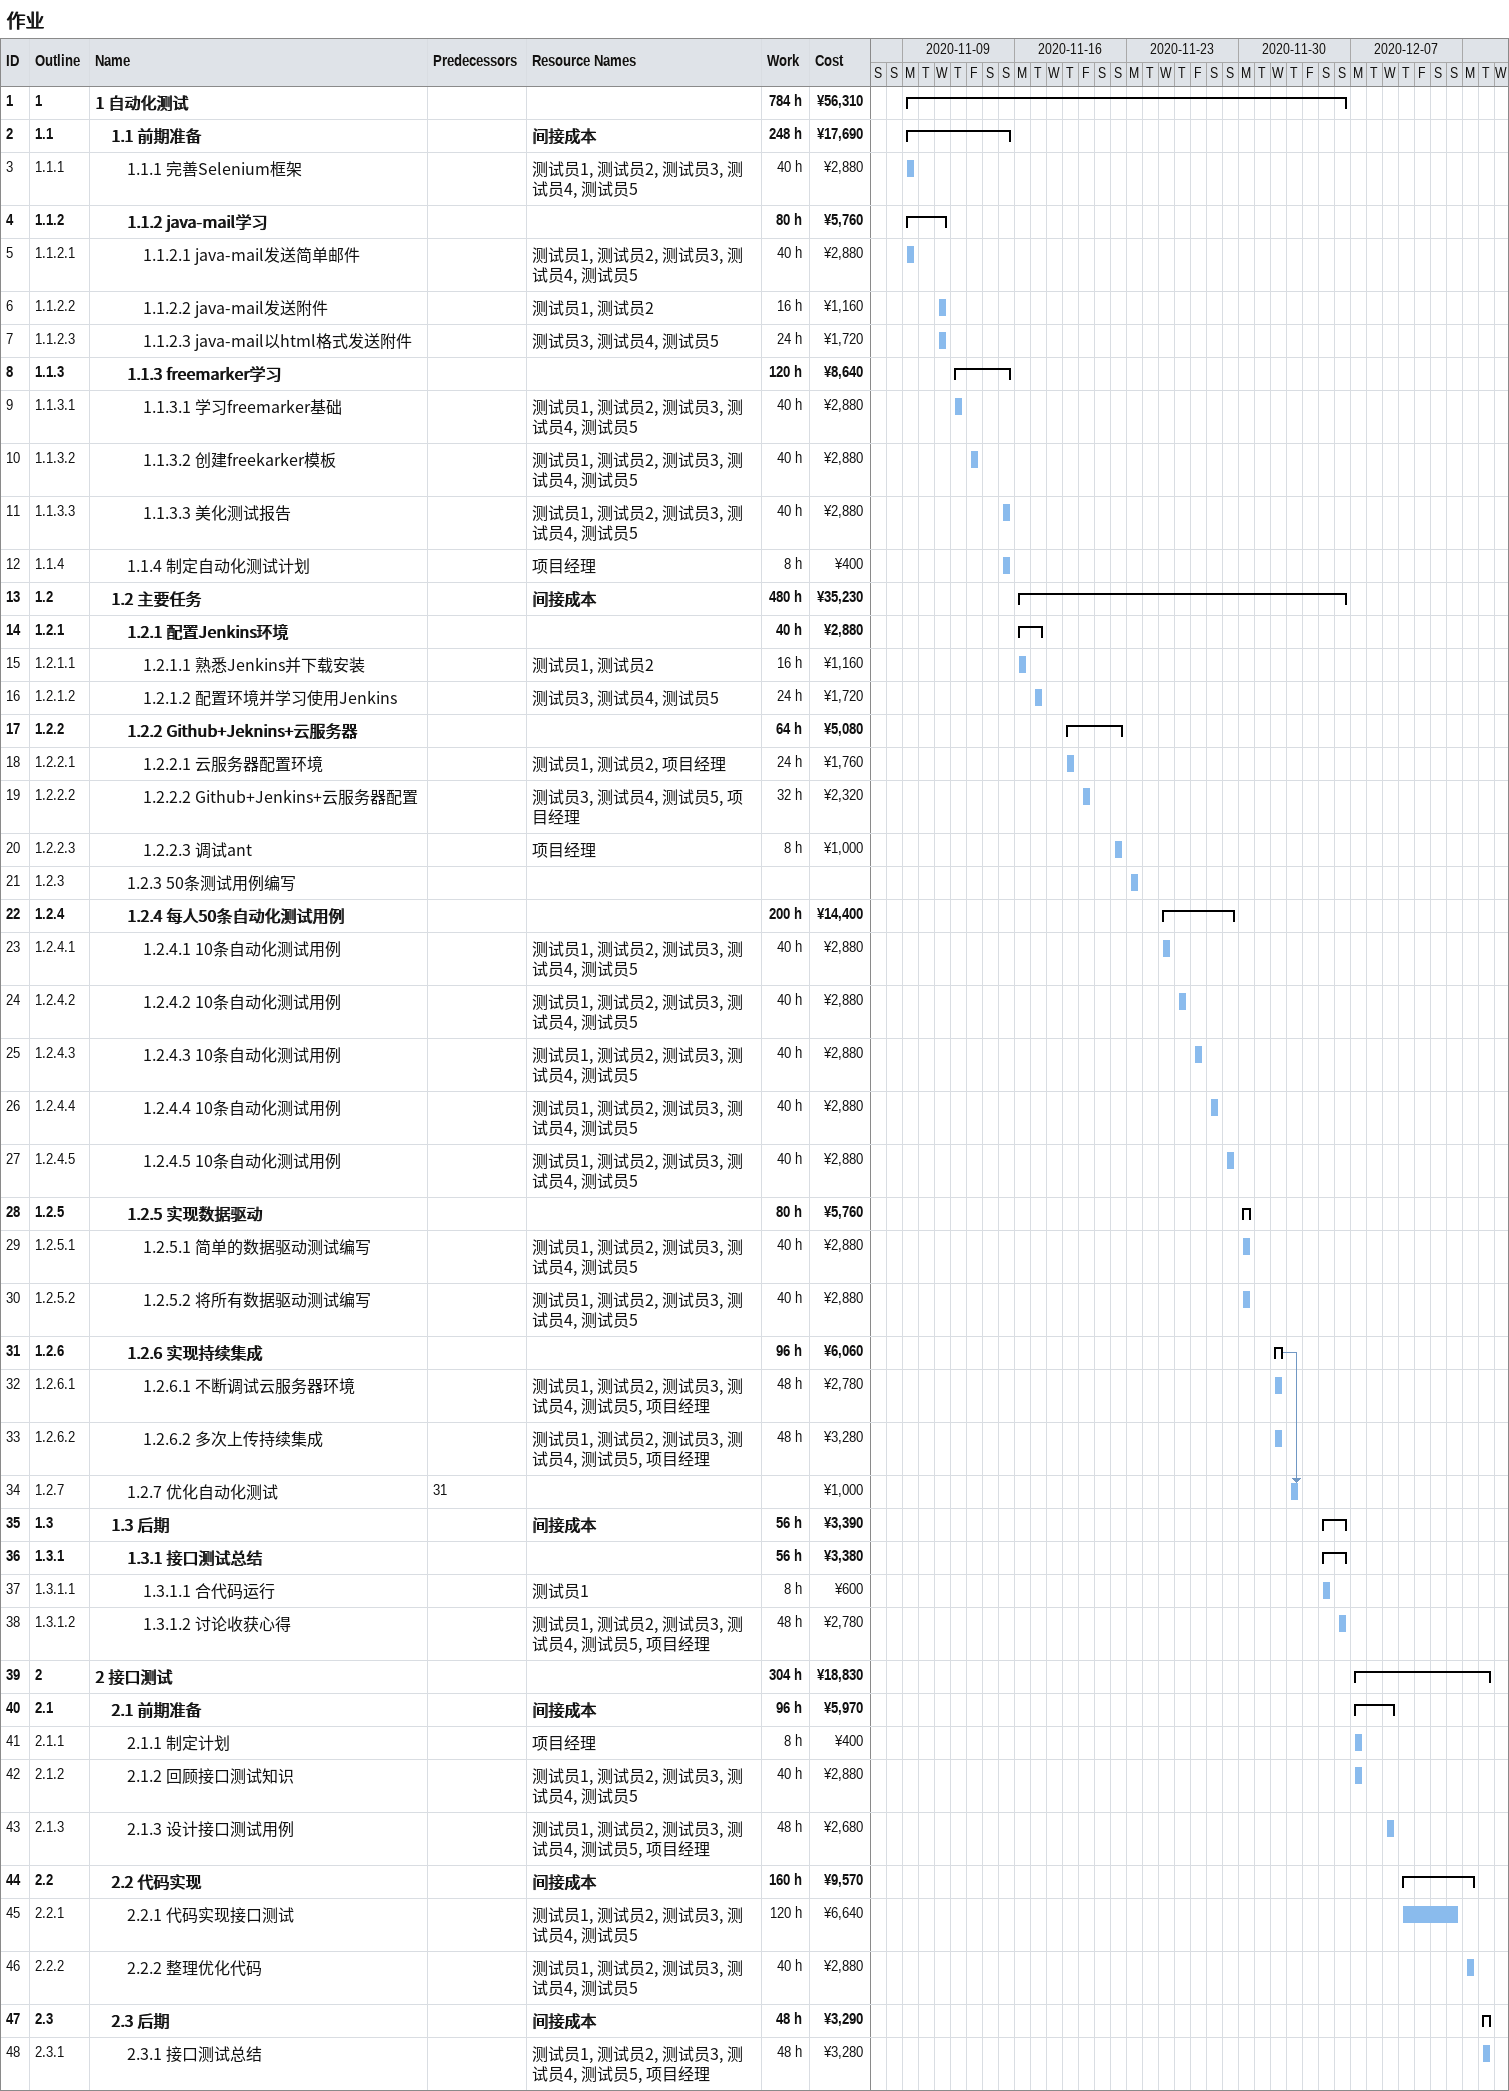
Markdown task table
作业

| ID | WBS | Task | Start | Finish | Predecessors | Resources | Work (h) | Cost (¥) |
|---|---|---|---|---|---|---|---|---|
| 1 | 1 | **1 自动化测试** | 2020-11-09 | 2020-12-06 |  |  | 784 | 56310 |
| 2 | 1.1 | **1.1 前期准备** | 2020-11-09 | 2020-11-15 |  | 间接成本 | 248 | 17690 |
| 3 | 1.1.1 | 1.1.1 完善Selenium框架 | 2020-11-09 | 2020-11-09 |  | 测试员1, 测试员2, 测试员3, 测试员4, 测试员5 | 40 | 2880 |
| 4 | 1.1.2 | **1.1.2 java-mail学习** | 2020-11-09 | 2020-11-11 |  |  | 80 | 5760 |
| 5 | 1.1.2.1 | 1.1.2.1 java-mail发送简单邮件 | 2020-11-09 | 2020-11-09 |  | 测试员1, 测试员2, 测试员3, 测试员4, 测试员5 | 40 | 2880 |
| 6 | 1.1.2.2 | 1.1.2.2 java-mail发送附件 | 2020-11-11 | 2020-11-11 |  | 测试员1, 测试员2 | 16 | 1160 |
| 7 | 1.1.2.3 | 1.1.2.3 java-mail以html格式发送附件 | 2020-11-11 | 2020-11-11 |  | 测试员3, 测试员4, 测试员5 | 24 | 1720 |
| 8 | 1.1.3 | **1.1.3 freemarker学习** | 2020-11-12 | 2020-11-15 |  |  | 120 | 8640 |
| 9 | 1.1.3.1 | 1.1.3.1 学习freemarker基础 | 2020-11-12 | 2020-11-12 |  | 测试员1, 测试员2, 测试员3, 测试员4, 测试员5 | 40 | 2880 |
| 10 | 1.1.3.2 | 1.1.3.2 创建freekarker模板 | 2020-11-13 | 2020-11-13 |  | 测试员1, 测试员2, 测试员3, 测试员4, 测试员5 | 40 | 2880 |
| 11 | 1.1.3.3 | 1.1.3.3 美化测试报告 | 2020-11-15 | 2020-11-15 |  | 测试员1, 测试员2, 测试员3, 测试员4, 测试员5 | 40 | 2880 |
| 12 | 1.1.4 | 1.1.4 制定自动化测试计划 | 2020-11-15 | 2020-11-15 |  | 项目经理 | 8 | 400 |
| 13 | 1.2 | **1.2 主要任务** | 2020-11-16 | 2020-12-06 |  | 间接成本 | 480 | 35230 |
| 14 | 1.2.1 | **1.2.1 配置Jenkins环境** | 2020-11-16 | 2020-11-17 |  |  | 40 | 2880 |
| 15 | 1.2.1.1 | 1.2.1.1 熟悉Jenkins并下载安装 | 2020-11-16 | 2020-11-16 |  | 测试员1, 测试员2 | 16 | 1160 |
| 16 | 1.2.1.2 | 1.2.1.2 配置环境并学习使用Jenkins | 2020-11-17 | 2020-11-17 |  | 测试员3, 测试员4, 测试员5 | 24 | 1720 |
| 17 | 1.2.2 | **1.2.2 Github+Jeknins+云服务器** | 2020-11-19 | 2020-11-22 |  |  | 64 | 5080 |
| 18 | 1.2.2.1 | 1.2.2.1 云服务器配置环境 | 2020-11-19 | 2020-11-19 |  | 测试员1, 测试员2, 项目经理 | 24 | 1760 |
| 19 | 1.2.2.2 | 1.2.2.2 Github+Jenkins+云服务器配置 | 2020-11-20 | 2020-11-20 |  | 测试员3, 测试员4, 测试员5, 项目经理 | 32 | 2320 |
| 20 | 1.2.2.3 | 1.2.2.3 调试ant | 2020-11-22 | 2020-11-22 |  | 项目经理 | 8 | 1000 |
| 21 | 1.2.3 | 1.2.3 50条测试用例编写 | 2020-11-23 | 2020-11-23 |  |  |  |  |
| 22 | 1.2.4 | **1.2.4 每人50条自动化测试用例** | 2020-11-25 | 2020-11-29 |  |  | 200 | 14400 |
| 23 | 1.2.4.1 | 1.2.4.1 10条自动化测试用例 | 2020-11-25 | 2020-11-25 |  | 测试员1, 测试员2, 测试员3, 测试员4, 测试员5 | 40 | 2880 |
| 24 | 1.2.4.2 | 1.2.4.2 10条自动化测试用例 | 2020-11-26 | 2020-11-26 |  | 测试员1, 测试员2, 测试员3, 测试员4, 测试员5 | 40 | 2880 |
| 25 | 1.2.4.3 | 1.2.4.3 10条自动化测试用例 | 2020-11-27 | 2020-11-27 |  | 测试员1, 测试员2, 测试员3, 测试员4, 测试员5 | 40 | 2880 |
| 26 | 1.2.4.4 | 1.2.4.4 10条自动化测试用例 | 2020-11-28 | 2020-11-28 |  | 测试员1, 测试员2, 测试员3, 测试员4, 测试员5 | 40 | 2880 |
| 27 | 1.2.4.5 | 1.2.4.5 10条自动化测试用例 | 2020-11-29 | 2020-11-29 |  | 测试员1, 测试员2, 测试员3, 测试员4, 测试员5 | 40 | 2880 |
| 28 | 1.2.5 | **1.2.5 实现数据驱动** | 2020-11-30 | 2020-11-30 |  |  | 80 | 5760 |
| 29 | 1.2.5.1 | 1.2.5.1 简单的数据驱动测试编写 | 2020-11-30 | 2020-11-30 |  | 测试员1, 测试员2, 测试员3, 测试员4, 测试员5 | 40 | 2880 |
| 30 | 1.2.5.2 | 1.2.5.2 将所有数据驱动测试编写 | 2020-11-30 | 2020-11-30 |  | 测试员1, 测试员2, 测试员3, 测试员4, 测试员5 | 40 | 2880 |
| 31 | 1.2.6 | **1.2.6 实现持续集成** | 2020-12-02 | 2020-12-02 |  |  | 96 | 6060 |
| 32 | 1.2.6.1 | 1.2.6.1 不断调试云服务器环境 | 2020-12-02 | 2020-12-02 |  | 测试员1, 测试员2, 测试员3, 测试员4, 测试员5, 项目经理 | 48 | 2780 |
| 33 | 1.2.6.2 | 1.2.6.2 多次上传持续集成 | 2020-12-02 | 2020-12-02 |  | 测试员1, 测试员2, 测试员3, 测试员4, 测试员5, 项目经理 | 48 | 3280 |
| 34 | 1.2.7 | 1.2.7 优化自动化测试 | 2020-12-03 | 2020-12-03 | 31 |  |  | 1000 |
| 35 | 1.3 | **1.3 后期** | 2020-12-05 | 2020-12-06 |  | 间接成本 | 56 | 3390 |
| 36 | 1.3.1 | **1.3.1 接口测试总结** | 2020-12-05 | 2020-12-06 |  |  | 56 | 3380 |
| 37 | 1.3.1.1 | 1.3.1.1 合代码运行 | 2020-12-05 | 2020-12-05 |  | 测试员1 | 8 | 600 |
| 38 | 1.3.1.2 | 1.3.1.2 讨论收获心得 | 2020-12-06 | 2020-12-06 |  | 测试员1, 测试员2, 测试员3, 测试员4, 测试员5, 项目经理 | 48 | 2780 |
| 39 | 2 | **2 接口测试** | 2020-12-07 | 2020-12-15 |  |  | 304 | 18830 |
| 40 | 2.1 | **2.1 前期准备** | 2020-12-07 | 2020-12-09 |  | 间接成本 | 96 | 5970 |
| 41 | 2.1.1 | 2.1.1 制定计划 | 2020-12-07 | 2020-12-07 |  | 项目经理 | 8 | 400 |
| 42 | 2.1.2 | 2.1.2 回顾接口测试知识 | 2020-12-07 | 2020-12-07 |  | 测试员1, 测试员2, 测试员3, 测试员4, 测试员5 | 40 | 2880 |
| 43 | 2.1.3 | 2.1.3 设计接口测试用例 | 2020-12-09 | 2020-12-09 |  | 测试员1, 测试员2, 测试员3, 测试员4, 测试员5, 项目经理 | 48 | 2680 |
| 44 | 2.2 | **2.2 代码实现** | 2020-12-10 | 2020-12-14 |  | 间接成本 | 160 | 9570 |
| 45 | 2.2.1 | 2.2.1 代码实现接口测试 | 2020-12-10 | 2020-12-13 |  | 测试员1, 测试员2, 测试员3, 测试员4, 测试员5 | 120 | 6640 |
| 46 | 2.2.2 | 2.2.2 整理优化代码 | 2020-12-14 | 2020-12-14 |  | 测试员1, 测试员2, 测试员3, 测试员4, 测试员5 | 40 | 2880 |
| 47 | 2.3 | **2.3 后期** | 2020-12-15 | 2020-12-15 |  | 间接成本 | 48 | 3290 |
| 48 | 2.3.1 | 2.3.1 接口测试总结 | 2020-12-15 | 2020-12-15 |  | 测试员1, 测试员2, 测试员3, 测试员4, 测试员5, 项目经理 | 48 | 3280 |
